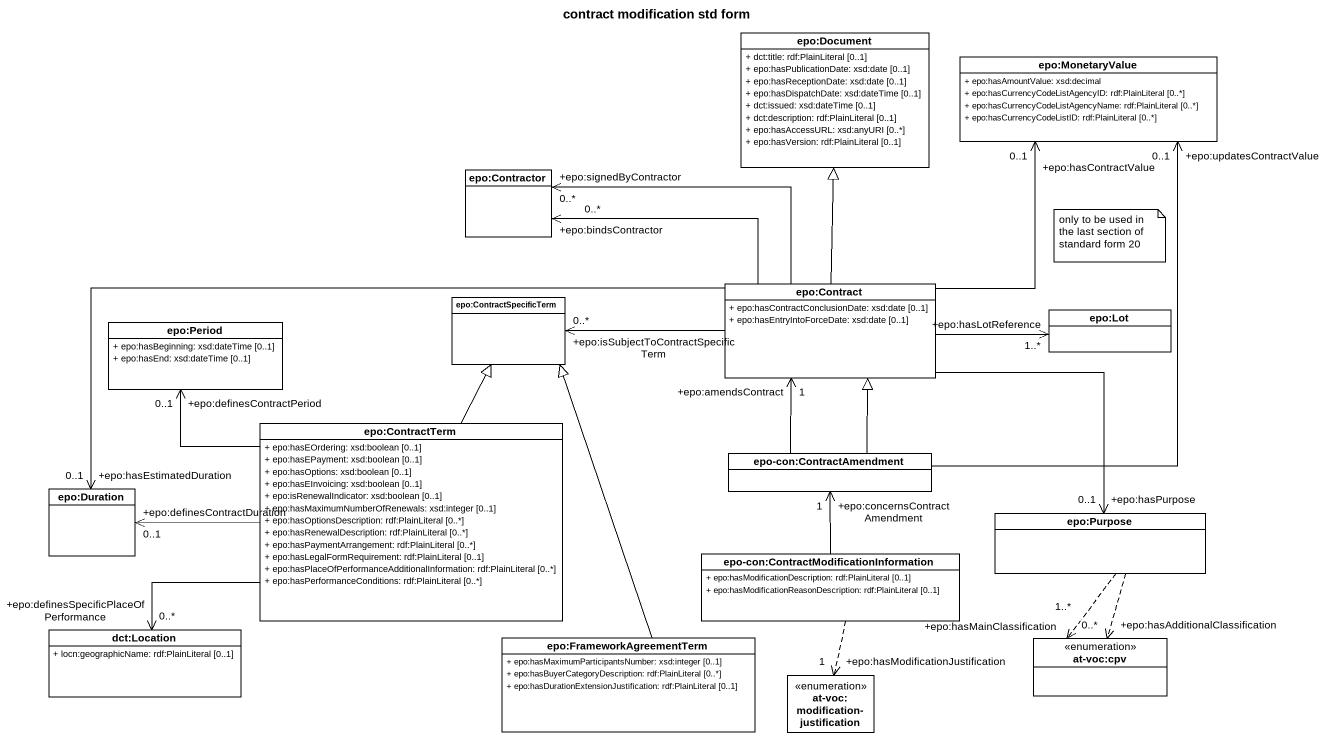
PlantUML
@startuml
title contract modification std form
hide circle
hide empty members
skinparam classAttributeIconSize 0
class "epo:Document" as epo_Document {
  + dct:title: rdf:PlainLiteral [0..1]
  + epo:hasPublicationDate: xsd:date [0..1]
  + epo:hasReceptionDate: xsd:date [0..1]
  + epo:hasDispatchDate: xsd:dateTime [0..1]
  + dct:issued: xsd:dateTime [0..1]
  + dct:description: rdf:PlainLiteral [0..1]
  + epo:hasAccessURL: xsd:anyURI [0..*]
  + epo:hasVersion: rdf:PlainLiteral [0..1]
}
class "epo:MonetaryValue" as epo_MonetaryValue {
  + epo:hasAmountValue: xsd:decimal
  + epo:hasCurrencyCodeListAgencyID: rdf:PlainLiteral [0..*]
  + epo:hasCurrencyCodeListAgencyName: rdf:PlainLiteral [0..*]
  + epo:hasCurrencyCodeListID: rdf:PlainLiteral [0..*]
}
class "epo:Contractor" as epo_Contractor
class "epo:Contract" as epo_Contract {
  + epo:hasContractConclusionDate: xsd:date [0..1]
  + epo:hasEntryIntoForceDate: xsd:date [0..1]
}
class "epo:Period" as epo_Period {
  + epo:hasBeginning: xsd:dateTime [0..1]
  + epo:hasEnd: xsd:dateTime [0..1]
}
class "epo:ContractSpecificTerm" as epo_ContractSpecificTerm
class "epo:Lot" as epo_Lot
class "epo:ContractTerm" as epo_ContractTerm {
  + epo:hasEOrdering: xsd:boolean [0..1]
  + epo:hasEPayment: xsd:boolean [0..1]
  + epo:hasOptions: xsd:boolean [0..1]
  + epo:hasEInvoicing: xsd:boolean [0..1]
  + epo:isRenewalIndicator: xsd:boolean [0..1]
  + epo:hasMaximumNumberOfRenewals: xsd:integer [0..1]
  + epo:hasOptionsDescription: rdf:PlainLiteral [0..*]
  + epo:hasRenewalDescription: rdf:PlainLiteral [0..*]
  + epo:hasPaymentArrangement: rdf:PlainLiteral [0..*]
  + epo:hasLegalFormRequirement: rdf:PlainLiteral [0..1]
  + epo:hasPlaceOfPerformanceAdditionalInformation: rdf:PlainLiteral [0..*]
  + epo:hasPerformanceConditions: rdf:PlainLiteral [0..*]
}
class "epo-con:ContractAmendment" as epo_con_ContractAmendment
class "epo:Duration" as epo_Duration
class "epo:Purpose" as epo_Purpose
class "epo-con:ContractModificationInformation" as epo_con_ContractModification {
  + epo:hasModificationDescription: rdf:PlainLiteral [0..1]
  + epo:hasModificationReasonDescription: rdf:PlainLiteral [0..1]
}
class "dct:Location" as dct_Location {
  + locn:geographicName: rdf:PlainLiteral [0..1]
}
class "epo:FrameworkAgreementTerm" as epo_FrameworkAgreementTerm {
  + epo:hasMaximumParticipantsNumber: xsd:integer [0..1]
  + epo:hasBuyerCategoryDescription: rdf:PlainLiteral [0..*]
  + epo:hasDurationExtensionJustification: rdf:PlainLiteral [0..1]
}
enum "at-voc:modification-justification" as at_voc_modification
enum "at-voc:cpv" as at_voc_cpv
epo_Contract -up-|> epo_Document
epo_Contract -up-> "+epo:hasContractValue\n0..1" epo_MonetaryValue
epo_Contract -left-> "+epo:signedByContractor\n0..*" epo_Contractor
epo_Contract -left-> "+epo:bindsContractor\n0..*" epo_Contractor
epo_Contract -left-> "+epo:isSubjectToContractSpecificTerm\n0..*" epo_ContractSpecificTerm
epo_Contract -right-> "+epo:hasLotReference\n1..*" epo_Lot
epo_Contract -left-> "+epo:hasEstimatedDuration\n0..1" epo_Duration
epo_Contract --> "+epo:hasPurpose\n0..1" epo_Purpose
epo_ContractTerm -up-> "+epo:definesContractPeriod\n0..1" epo_Period
epo_ContractTerm -up-|> epo_ContractSpecificTerm
epo_ContractTerm -left-> "+epo:definesContractDuration\n0..1" epo_Duration
epo_ContractTerm -left-> "+epo:definesSpecificPlaceOfPerformance\n0..*" dct_Location
epo_con_ContractAmendment -up-> "+epo:updatesContractValue\n0..1" epo_MonetaryValue
epo_con_ContractAmendment -up-> "+epo:amendsContract\n1" epo_Contract
epo_con_ContractAmendment -up-|> epo_Contract
epo_Purpose ..> "+epo:hasAdditionalClassification\n0..*" at_voc_cpv
epo_Purpose ..> "+epo:hasMainClassification\n1..*" at_voc_cpv
epo_con_ContractModification -up-> "+epo:concernsContractAmendment\n1" epo_con_ContractAmendment
epo_con_ContractModification ..> "+epo:hasModificationJustification\n1" at_voc_modification
epo_FrameworkAgreementTerm -up-|> epo_ContractSpecificTerm
note as N1
  only to be used in the last section of standard form 20
end note
@enduml
